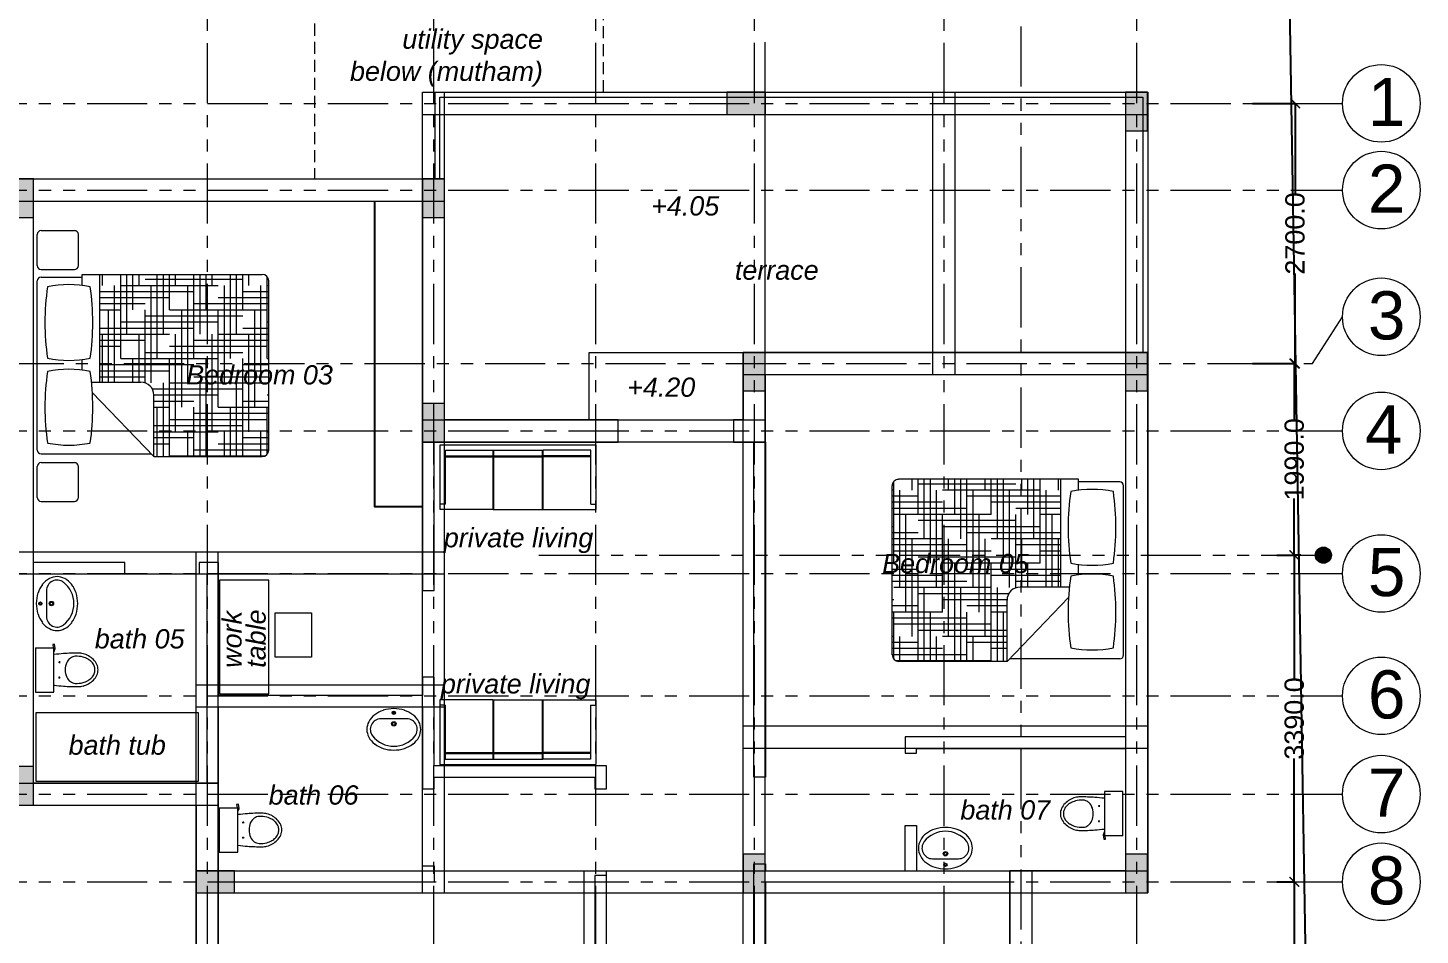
# Model space of a CAD drawing. Header units: millimetres. Extents: x 823088 to 974770, y -118861 to 5314.
# Drawn here: x 905770 to 920227, y -92544 to -83126 of the extents above; entities that cross this region are included whole.
import ezdxf

# ---------------------------------------------------------------- set-up
doc = ezdxf.new("R2010")
doc.units = ezdxf.units.MM
doc.header["$MEASUREMENT"] = 0
doc.linetypes.add('DASHED', pattern=[0.75, 0.5, -0.25])
doc.linetypes.add('PHANTOM', pattern=[2.5, 1.25, -0.25, 0.25, -0.25, 0.25, -0.25])
doc.layers.add('FURNITURE', color=253, linetype='Continuous', lineweight=5)
doc.layers.add('OP-MOB-MOVIL', color=8, linetype='Continuous')
doc.styles.get("Standard").update_dxf_attribs({"font": 'arial.ttf'})
doc.dimstyles.new('bigdim', dxfattribs={"dimtxt": 200, "dimasz": 100, "dimexe": 0.18, "dimexo": 0.0625, "dimgap": 0.09, "dimtad": 0, "dimdec": 1, "dimzin": 0, "dimdsep": 46, "dimtxsty": 'Standard', "dimblk": 'ARCHTICK', "dimblk1": 'ARCHTICK', "dimblk2": 'ARCHTICK', "dimcen": 0.09, "dimadec": 0, "dimazin": 0, "dimtfac": 1, "dimtdec": 1, "dimtofl": 0, "dimtmove": 0, "dimatfit": 3, "dimfxl": 1, "dimtolj": 1, "dimtzin": 0, "dimarcsym": 0})

# ---------------------------------------------------------------- blocks, each defined once
blk = doc.blocks.new('BED 02')
at = {"layer": 'FURNITURE'}
for p, q in [((379042, 22318), (379042, 20563)), ((379083, 22358), (380227, 22358)), ((379614, 21723), (380253, 22385)), ((380253, 22385), (380253, 21749)), ((380253, 22385), (381378, 22385)), ((381445, 22318), (381445, 20563)), ((379605, 21614), (380118, 21614)), ((379693, 21614), (379693, 20495)), ((379693, 21614), (380118, 21614)), ((379693, 21614), (379693, 20495)), ((379509, 21489), (379509, 21379)), ((379509, 20609), (379509, 20495)), ((379083, 20522), (379509, 20522)), ((379509, 20495), (381378, 20495)), ((379693, 20495), (381378, 20495))]:
    blk.add_line(p, q, dxfattribs=at)
at = {"layer": 'FURNITURE', "color": 251, "lineweight": 5, "true_color": 0x636466, "transparency": 33554559}
for p, q in [((380289, 22385), (380289, 21873)), ((380352, 22385), (380352, 21620)), ((380416, 22380), (381405, 22380)), ((380416, 22380), (380416, 21367)), ((380542, 22385), (380542, 22380)), ((380606, 22385), (380606, 22126)), ((380669, 22385), (380669, 21873)), ((380669, 22316), (381445, 22316)), ((380732, 22385), (380732, 21620)), ((380795, 22380), (380795, 21367)), ((380922, 22385), (380922, 22380)), ((380985, 22385), (380985, 22126)), ((381048, 22385), (381048, 21873)), ((381112, 22385), (381112, 21620)), ((381175, 22380), (381175, 21367)), ((381302, 22385), (381302, 22380)), ((381365, 22385), (381365, 22126)), ((381428, 22362), (381428, 21873)), ((380253, 22253), (380416, 22253)), ((380253, 22190), (380669, 22190)), ((380253, 22126), (380922, 22126)), ((380479, 22126), (380479, 21114)), ((380859, 22126), (380859, 21114)), ((380922, 22253), (381445, 22253)), ((381175, 22190), (381445, 22190)), ((381238, 22126), (381238, 21114)), ((381428, 22126), (381445, 22126)), ((380253, 22063), (381175, 22063)), ((380416, 22000), (381428, 22000)), ((380253, 21873), (380416, 21873)), ((380542, 21873), (380542, 20861)), ((380669, 21937), (381445, 21937)), ((380922, 21873), (381445, 21873)), ((380922, 21873), (380922, 20861)), ((381302, 21873), (381302, 20861)), ((380253, 21810), (380669, 21810)), ((380253, 21747), (380922, 21747)), ((381175, 21810), (381445, 21810)), ((381428, 21747), (381445, 21747)), ((379693, 21557), (380163, 21557)), ((379720, 21614), (379720, 21114)), ((379783, 21614), (379783, 20861)), ((379846, 21614), (379846, 20608)), ((380036, 21614), (380036, 21367)), ((380099, 21614), (380099, 21114)), ((380163, 21622), (380163, 20861)), ((380226, 21620), (380226, 20608)), ((380236, 21683), (381175, 21683)), ((380416, 21620), (381428, 21620)), ((380606, 21620), (380606, 20608)), ((380669, 21557), (381445, 21557)), ((380985, 21620), (380985, 20608)), ((381365, 21620), (381365, 20608)), ((379693, 21494), (380416, 21494)), ((379693, 21430), (380669, 21430)), ((380922, 21494), (381445, 21494)), ((381175, 21430), (381445, 21430)), ((379909, 21367), (380922, 21367)), ((379909, 21367), (379909, 20495)), ((380163, 21304), (381175, 21304)), ((380289, 21367), (380289, 20495)), ((380669, 21367), (380669, 20495)), ((381048, 21367), (381048, 20495)), ((381428, 21367), (381445, 21367)), ((381428, 21367), (381428, 20518)), ((379693, 21241), (379909, 21241)), ((379693, 21177), (380163, 21177)), ((379693, 21114), (380416, 21114)), ((379973, 21114), (379973, 20495)), ((380352, 21114), (380352, 20495)), ((380416, 21241), (381428, 21241)), ((380669, 21177), (381445, 21177)), ((380732, 21114), (380732, 20495)), ((380922, 21114), (381445, 21114)), ((381112, 21114), (381112, 20495)), ((379693, 21051), (380669, 21051)), ((379909, 20987), (380922, 20987)), ((381175, 21051), (381445, 21051)), ((381428, 20987), (381445, 20987)), ((379693, 20861), (379909, 20861)), ((380036, 20861), (380036, 20495)), ((380163, 20924), (381175, 20924)), ((380416, 20861), (381428, 20861)), ((380416, 20861), (380416, 20495)), ((380795, 20861), (380795, 20495)), ((381175, 20861), (381175, 20495)), ((379693, 20798), (380163, 20798)), ((379693, 20734), (380416, 20734)), ((380669, 20798), (381445, 20798)), ((380922, 20734), (381445, 20734)), ((379693, 20671), (380669, 20671)), ((379720, 20608), (379720, 20495)), ((379909, 20608), (380922, 20608)), ((380099, 20608), (380099, 20495)), ((380163, 20544), (381175, 20544)), ((380479, 20608), (380479, 20495)), ((380859, 20608), (380859, 20495)), ((381175, 20671), (381445, 20671)), ((381238, 20608), (381238, 20495)), ((381428, 20608), (381445, 20608))]:
    blk.add_line(p, q, dxfattribs=at)
at = {"layer": 'FURNITURE'}
for centre, radius, start, end in [((379083, 22318), 40.5, 90, 180), ((379370, 21168), 1099, 78.373, 101.627), ((381378, 22318), 67.5, 0, 90), ((381728, 21873), 2606, 171.8162, 188.1838), ((377012, 21873), 2606, 351.8162, 8.1838), ((380118, 21749), 135, 270, 0), ((379370, 22578), 1099, 258.373, 281.627), ((381728, 20994), 2606, 171.8162, 188.1838), ((379370, 20289), 1099, 78.373, 101.627), ((377012, 20994), 2606, 351.8162, 8.1838), ((379083, 20563), 40.5, 180, 270), ((379370, 21699), 1099, 258.373, 281.627), ((381378, 20563), 67.5, 270, 0)]:
    blk.add_arc(centre, radius, start, end, dxfattribs=at)
blk = doc.blocks.new('toilet-1')
at = {"color": 0, "linetype": 'ByBlock'}
for p, q in [((-0.23, -0.02), (-0.23, -0.212)), ((0.23, -0.02), (-0.23, -0.02)), ((0.23, -0.02), (0.23, -0.212)), ((-0.23, -0.212), (0.23, -0.212)), ((-0.089, -0.268), (-0.07, -0.268)), ((-0.079, -0.259), (-0.079, -0.278)), ((0.089, -0.268), (0.07, -0.268)), ((0.079, -0.259), (0.079, -0.278)), ((0.192, -0.214), (0.221, -0.225)), ((0.221, -0.225), (0.266, -0.219)), ((0.263, -0.2), (0.23, -0.204)), ((0.266, -0.219), (0.263, -0.2)), ((0, -0.638), (0, -0.638))]:
    blk.add_line(p, q, dxfattribs=at)
for centre, radius, start, end in [((3.527, -0.624), 3.709, 173.6925, 175.1593), ((-3.527, -0.624), 3.709, 4.8413, 6.3171), ((1.737, -0.452), 1.911, 175.7698, 180.3758), ((0.098, -0.45), 0.239, 175.8862, 195.5931), ((-0.041, -0.44), 0.0996, 145.1497, 175.881), ((-0.031, -0.446), 0.111, 113.8997, 145.1485), ((0, -0.517), 0.188, 66.0939, 113.9061), ((0.031, -0.446), 0.111, 34.8515, 66.1003), ((0.041, -0.44), 0.0996, 4.119, 34.8503), ((-0.098, -0.45), 0.239, 344.4069, 4.1138), ((-1.737, -0.452), 1.911, 359.6242, 4.2302), ((0.035, -0.463), 0.209, 180.3747, 194.3375), ((0.055, -0.458), 0.23, 194.3353, 209.622), ((0.065, -0.452), 0.241, 209.6273, 224.5489), ((0.096, -0.45), 0.237, 195.5969, 209.3771), ((0.023, -0.491), 0.153, 209.3871, 226.5438), ((-0.023, -0.491), 0.153, 313.4562, 330.6129), ((-0.065, -0.452), 0.241, 315.4504, 330.372), ((-0.096, -0.45), 0.237, 330.6229, 344.4031), ((-0.055, -0.458), 0.23, 330.3788, 345.6655), ((-0.035, -0.463), 0.209, 345.6614, 359.6243), ((0.018, -0.499), 0.175, 224.552, 245.714), ((0.015, -0.5), 0.142, 226.5501, 246.5527), ((0, -0.538), 0.132, 245.5845, 269.8782), ((0, -0.535), 0.103, 246.5493, 270.0042), ((0, -0.535), 0.103, 269.9958, 293.4507), ((0, -0.538), 0.132, 270.1216, 294.4153), ((-0.015, -0.5), 0.142, 293.4473, 313.4499), ((-0.018, -0.499), 0.175, 294.2865, 315.4485)]:
    blk.add_arc(centre, radius, start, end, dxfattribs=at)
blk = doc.blocks.new('wash-7')
at = {"color": 0, "linetype": 'ByBlock'}
blk.add_line((0.134, -0.105), (-0.134, -0.105), dxfattribs=at)
for centre, radius in [((0, -0.157), 0.023), ((0, -0.042), 0.0169), ((0, -0.157), 0.0155), ((0, -0.042), 0.0094)]:
    blk.add_circle(centre, radius, dxfattribs=at)
for centre, radius, start, end in [((0, -0.363), 0.363, 90, 107.6436), ((0, -0.363), 0.363, 72.3564, 90), ((-0.113, -0.215), 0.167, 151.6558, 180), ((-0.059, -0.244), 0.229, 127.5191, 151.6558), ((-0.134, -0.215), 0.11, 90, 218.2805), ((-0.023, -0.291), 0.287, 107.6436, 127.5191), ((0.023, -0.291), 0.287, 52.4809, 72.3564), ((0.134, -0.215), 0.11, 321.7195, 90), ((0.059, -0.244), 0.229, 28.3442, 52.4809), ((0.113, -0.215), 0.167, 0, 28.3442), ((-0.113, -0.215), 0.167, 180, 208.3442), ((0, -0.109), 0.281, 218.2805, 321.7195), ((0.113, -0.215), 0.167, 331.6558, 0), ((-0.059, -0.186), 0.229, 208.3442, 232.4809), ((-0.023, -0.139), 0.287, 232.4809, 252.3564), ((0, -0.067), 0.363, 252.3564, 270), ((0, -0.067), 0.363, 270, 287.6436), ((0.023, -0.139), 0.287, 287.6436, 307.5191), ((0.059, -0.186), 0.229, 307.5191, 331.6558)]:
    blk.add_arc(centre, radius, start, end, dxfattribs=at)
blk = doc.blocks.new('sofa')
at = {"layer": 'FURNITURE', "color": 251, "true_color": 0x636466}
for p, q in [((391952, 27667), (393573, 27667)), ((391952, 27463), (391952, 27667)), ((393573, 26996), (393573, 27667)), ((392008, 27611), (392504, 27611)), ((392008, 27052), (392008, 27611)), ((392008, 27555), (392504, 27555)), ((392008, 27542), (392504, 27542)), ((392504, 26996), (392504, 27611)), ((392504, 27611), (392511, 27611)), ((392511, 26996), (392511, 27611)), ((392511, 27611), (393014, 27611)), ((392511, 27555), (393014, 27555)), ((392511, 27542), (393014, 27542)), ((393014, 26996), (393014, 27611)), ((393014, 27611), (393021, 27611)), ((393021, 26996), (393021, 27611)), ((393517, 27611), (393021, 27611)), ((393517, 27555), (393021, 27555)), ((393517, 27542), (393021, 27542)), ((393517, 27052), (393517, 27611)), ((391952, 26996), (391952, 27462)), ((392008, 27052), (391952, 27052)), ((393517, 27052), (393573, 27052)), ((392504, 26996), (391952, 26996)), ((392504, 26996), (392511, 26996)), ((392511, 26996), (393014, 26996)), ((393014, 26996), (393021, 26996)), ((393021, 26996), (393573, 26996))]:
    blk.add_line(p, q, dxfattribs=at)
blk = doc.blocks.new('MAT-P01')
for p, q in [((-0.021, 0.816), (-0.021, 0.56)), ((0.009, 0.846), (0.247, 0.846)), ((0.277, 0.816), (0.277, 0.56)), ((0.344, 0.816), (0.344, -0.032)), ((0.374, 0.846), (1.674, 0.846)), ((1.704, 0.816), (1.704, 0.5)), ((1.762, 0.816), (1.762, 0.56)), ((1.792, 0.846), (2.031, 0.846)), ((2.061, 0.816), (2.061, 0.56)), ((0.009, 0.53), (0.247, 0.53)), ((0.895, 0.429), (0.895, 0.049)), ((0.988, 0.5), (1.069, 0.5)), ((1.639, 0.5), (1.724, 0.5)), ((1.724, 0.5), (1.724, -0.884)), ((1.792, 0.53), (2.031, 0.53)), ((0.815, 0.423), (0.324, -0.051)), ((0.895, 0.364), (1.724, 0.364)), ((0.895, 0.364), (0.895, 0.049)), ((0.895, 0.364), (1.724, 0.364)), ((1.724, 0.364), (1.724, -0.884)), ((0.324, -0.051), (0.795, -0.051)), ((0.324, -0.051), (0.324, -0.884)), ((0.374, -0.934), (1.674, -0.934))]:
    blk.add_line(p, q)
for centre, radius, start, end in [((0.009, 0.816), 0.03, 90, 180), ((0.247, 0.816), 0.03, 0, 90), ((0.374, 0.816), 0.03, 90, 180), ((1.225, 0.603), 0.814, 168.373, 191.627), ((0.703, -1.144), 1.931, 81.8162, 98.1838), ((0.181, 0.603), 0.814, 348.373, 11.627), ((1.877, 0.603), 0.814, 168.373, 191.627), ((1.354, -1.144), 1.931, 81.8162, 98.1838), ((0.832, 0.603), 0.814, 348.373, 11.627), ((1.674, 0.816), 0.03, 0, 90), ((1.792, 0.816), 0.03, 90, 180), ((2.031, 0.816), 0.03, 0, 90), ((0.009, 0.56), 0.03, 180, 270), ((0.247, 0.56), 0.03, 270, 0), ((1.792, 0.56), 0.03, 180, 270), ((2.031, 0.56), 0.03, 270, 0), ((0.703, 2.35), 1.931, 261.8162, 278.1838), ((1.354, 2.35), 1.931, 261.8162, 278.1838), ((0.795, 0.049), 0.1, 270, 0), ((0.374, -0.884), 0.05, 180, 270), ((1.674, -0.884), 0.05, 270, 0)]:
    blk.add_arc(centre, radius, start, end)
at = {"layer": 'FURNITURE', "color": 251, "lineweight": 5, "true_color": 0x636466, "transparency": 33554559}
for p, q in [((0.895, 0.344), (1.265, 0.344)), ((0.937, 0.364), (0.937, 0.016)), ((0.984, 0.364), (0.984, -0.171)), ((1.031, 0.364), (1.031, -0.359)), ((1.172, 0.364), (1.172, 0.204)), ((1.219, 0.364), (1.219, 0.016)), ((1.265, 0.364), (1.265, -0.171)), ((1.312, 0.364), (1.312, -0.359)), ((1.453, 0.364), (1.453, 0.204)), ((1.5, 0.364), (1.5, 0.016)), ((1.547, 0.364), (1.547, -0.171)), ((1.594, 0.364), (1.594, -0.359)), ((1.64, 0.344), (1.724, 0.344)), ((0.895, 0.298), (1.453, 0.298)), ((0.895, 0.251), (1.64, 0.251)), ((0.895, 0.11), (1.078, 0.11)), ((1.078, 0.204), (1.078, -0.546)), ((1.078, 0.204), (1.724, 0.204)), ((1.265, 0.157), (1.724, 0.157)), ((1.359, 0.204), (1.359, -0.546)), ((1.453, 0.11), (1.724, 0.11)), ((1.64, 0.204), (1.64, -0.546)), ((0.889, 0.016), (1.453, 0.016)), ((0.895, 0.063), (1.265, 0.063)), ((1.125, 0.016), (1.125, -0.734)), ((1.406, 0.016), (1.406, -0.734)), ((1.64, 0.063), (1.724, 0.063)), ((1.687, 0.016), (1.687, -0.734)), ((0.324, -0.077), (0.703, -0.077)), ((0.422, -0.051), (0.422, -0.171)), ((0.469, -0.051), (0.469, -0.359)), ((0.515, -0.051), (0.515, -0.546)), ((0.562, -0.051), (0.562, -0.734)), ((0.703, -0.051), (0.703, -0.171)), ((0.75, -0.051), (0.75, -0.359)), ((0.797, -0.051), (0.797, -0.546)), ((0.844, -0.038), (0.844, -0.734)), ((0.89, -0.031), (1.64, -0.031)), ((1.078, -0.077), (1.724, -0.077)), ((0.324, -0.124), (0.89, -0.124)), ((0.328, -0.171), (0.328, -0.904)), ((0.328, -0.171), (1.078, -0.171)), ((0.609, -0.171), (0.609, -0.921)), ((0.89, -0.171), (0.89, -0.921)), ((1.172, -0.171), (1.172, -0.921)), ((1.265, -0.124), (1.724, -0.124)), ((1.453, -0.171), (1.453, -0.921)), ((1.453, -0.171), (1.724, -0.171)), ((0.324, -0.265), (0.328, -0.265)), ((0.324, -0.312), (0.515, -0.312)), ((0.515, -0.218), (1.265, -0.218)), ((0.703, -0.265), (1.453, -0.265)), ((0.89, -0.312), (1.64, -0.312)), ((1.64, -0.218), (1.724, -0.218)), ((0.324, -0.359), (0.703, -0.359)), ((0.324, -0.406), (0.89, -0.406)), ((0.375, -0.359), (0.375, -0.934)), ((0.656, -0.359), (0.656, -0.934)), ((0.937, -0.359), (0.937, -0.934)), ((1.078, -0.359), (1.724, -0.359)), ((1.219, -0.359), (1.219, -0.934)), ((1.265, -0.406), (1.724, -0.406)), ((1.5, -0.359), (1.5, -0.934)), ((0.328, -0.452), (1.078, -0.452)), ((0.515, -0.499), (1.265, -0.499)), ((1.453, -0.452), (1.724, -0.452)), ((1.64, -0.499), (1.724, -0.499)), ((0.324, -0.546), (0.328, -0.546)), ((0.324, -0.593), (0.515, -0.593)), ((0.324, -0.64), (0.703, -0.64)), ((0.422, -0.546), (0.422, -0.934)), ((0.703, -0.546), (0.703, -0.934)), ((0.703, -0.546), (1.453, -0.546)), ((0.89, -0.593), (1.64, -0.593)), ((0.984, -0.546), (0.984, -0.934)), ((1.078, -0.64), (1.724, -0.64)), ((1.265, -0.546), (1.265, -0.934)), ((1.547, -0.546), (1.547, -0.934)), ((0.324, -0.687), (0.89, -0.687)), ((0.328, -0.734), (1.078, -0.734)), ((0.469, -0.734), (0.469, -0.934)), ((0.75, -0.734), (0.75, -0.934)), ((1.031, -0.734), (1.031, -0.934)), ((1.265, -0.687), (1.724, -0.687)), ((1.312, -0.734), (1.312, -0.934)), ((1.453, -0.734), (1.724, -0.734)), ((1.594, -0.734), (1.594, -0.934)), ((0.324, -0.827), (0.328, -0.827)), ((0.515, -0.781), (1.265, -0.781)), ((0.703, -0.827), (1.453, -0.827)), ((1.64, -0.781), (1.724, -0.781)), ((0.324, -0.874), (0.515, -0.874)), ((0.341, -0.921), (0.703, -0.921)), ((0.515, -0.921), (0.515, -0.934)), ((0.797, -0.921), (0.797, -0.934)), ((0.89, -0.874), (1.64, -0.874)), ((1.078, -0.921), (1.078, -0.934)), ((1.078, -0.921), (1.707, -0.921)), ((1.359, -0.921), (1.359, -0.934)), ((1.64, -0.921), (1.64, -0.934))]:
    blk.add_line(p, q, dxfattribs=at)
blk = doc.blocks.new('RTRTYRTY')
at = {"color": 1, "lineweight": 13}
blk.add_line((911898, -44242), (913098, -44242), dxfattribs=at)
at = {"color": 1, "lineweight": 25}
blk.add_lwpolyline([(918747, -32473), (919274, -64193), (904674, -64193), (901237, -33109)], close=True, dxfattribs=at)
at = {"color": 1, "linetype": 'DASHED', "lineweight": 5, "ltscale": 250}
blk.add_lwpolyline([(911748, -40842), (911748, -39942), (908748, -39942), (908748, -41742)], dxfattribs=at)
at = {"color": 1, "lineweight": 13}
for points in [[(909998, -41742), (909998, -40842), (917398, -40842), (917398, -43542)], [(910048, -41742), (910048, -40892), (917348, -40892), (917348, -43542)], [(911598, -44242), (911598, -43542), (913198, -43542)], [(909868, -44472), (909868, -46012), (909988, -46012), (909988, -44472)], [(913428, -44472), (913428, -47952), (913308, -47952), (913308, -44472)], [(905828, -45842), (906778, -45842), (906778, -45722), (905828, -45722)], [(907748, -48012), (907748, -47222), (909868, -47222), (909868, -48072), (909988, -48072), (909988, -47952), (911658, -47952), (911658, -48072), (911778, -48072), (911778, -47832), (909988, -47832), (909988, -46912), (909868, -46912), (909868, -47102), (907748, -47102), (907748, -45722), (907548, -45722), (907548, -45842), (907628, -45842), (907628, -48012)], [(917168, -47532), (914998, -47532), (914878, -47532), (914878, -47702), (914998, -47702), (914998, -47652), (917168, -47652)], [(915968, -49042), (913428, -49042), (913428, -51322), (913308, -51322), (913308, -49072), (913308, -48852), (913428, -48852), (913428, -48922), (914878, -48922), (914878, -48452), (914998, -48452), (914998, -48922), (915968, -48922)], [(907748, -48922), (909868, -48922), (909868, -48872), (909988, -48872), (909988, -49042), (907748, -49042)], [(908578, -52472), (911778, -52472), (911778, -48972), (911658, -48972), (911658, -52352), (908578, -52352)]]:
    blk.add_lwpolyline(points, dxfattribs=at)
at = {"color": 1, "lineweight": 20}
for points in [[(908578, -52242), (907748, -52242), (907748, -48012), (905828, -48012), (905828, -41972), (909868, -41972), (909868, -44472), (911898, -44472), (911898, -44242), (910098, -44242), (910098, -41742), (905598, -41742), (905598, -48242), (907518, -48242), (907518, -52472), (908578, -52472)], [(916198, -52472), (916198, -52242), (916198, -52242), (916198, -49152), (917398, -49152), (917398, -43542), (913198, -43542), (913198, -44242), (913098, -44242), (913098, -44472), (913428, -44472), (913428, -43772), (917168, -43772), (917168, -48922), (915968, -48922), (915968, -52472)]]:
    blk.add_lwpolyline(points, close=True, dxfattribs=at)
at = {"color": 1, "lineweight": 5}
for points in [[(908271, -47087), (908271, -45907), (907760, -45907), (907760, -47087)], [(908339, -46245), (908716, -46245), (908716, -46707), (908339, -46707)]]:
    blk.add_lwpolyline(points, close=True, dxfattribs=at)
at = {"color": 1, "lineweight": 13}
blk.add_lwpolyline([(905855, -47279), (907538, -47279), (907538, -47996), (905855, -47996)], close=True, dxfattribs=at)
at = {"layer": 'OP-MOB-MOVIL', "color": 1, "ltscale": 2, "transparency": 33554495}
blk.add_lwpolyline([(909368, -41972), (909368, -45142), (909868, -45142)], dxfattribs=at)
at = {"color": 1, "lineweight": 5}
blk.add_blockref('sofa', (518099, -72169), dxfattribs=at)
at = {"color": 1, "lineweight": 30, "rotation": 180}
blk.add_blockref('BED 02', (1296190, -24364), dxfattribs=at)
at = {"color": 1, "lineweight": 5, "xscale": -1, "rotation": 180}
blk.add_blockref('sofa', (518095, -20152), dxfattribs=at)
at = {"layer": 'FURNITURE', "color": 1}
for name, p, xscale, yscale, zscale, rotation in [('MAT-P01', (907010, -45060), 1350, 1350, 1350, 90), ('wash-7', (905858, -46149), 1000, 1000, 1000, 90), ('toilet-1', (905829, -46837), 1000, 1000, 1000, 89.99999999999999), ('toilet-1', (917161, -48330), 1000, 1000, 1000, 270), ('toilet-1', (907738, -48499), 1000, 1000, 1000, 89.99999999999999), ('wash-7', (915298, -48903), 1000, 1000, 1000, 180)]:
    blk.add_blockref(name, p, dxfattribs=dict(at, xscale=xscale, yscale=yscale, zscale=zscale, rotation=rotation))
at = {"layer": 'FURNITURE', "color": 1, "xscale": 1000, "yscale": 1000, "zscale": 1000}
blk.add_blockref('wash-7', (909570, -47240), dxfattribs=at)
at = {"color": 1, "lineweight": 30, "char_height": 200}
for s, width, insert, attachment_point in [('{\\fArial|b0|i1|c0|p34;\\C6;utility space below (mutham)}', 2201.8, (911118, -40190), 3), ('{\\fArial|b0|i1|c0|p34;\\C6;+4.05}', 1658.96, (912242, -41921), 1), ('{\\fArial|b0|i1|c0|p34;\\C6;terrace}', 2201.8, (913981, -42588), 3), ('{\\fArial|b0|i1|c0|p34;\\C6;Bedroom 03}', 1504.27, (907415, -43675), 1), ('{\\fArial|b0|i1|c0|p34;\\C6;+4.20}', 1658.96, (911993, -43803), 1), ('{\\fArial|b0|i1|c0|p34;\\C6;private living}', 1719.08, (910089, -45365), 1), ('{\\fArial|b0|i1|c0|p34;\\C6;Bedroom 05}', 2201.8, (916163, -45633), 3), ('{\\fArial|b0|i1|c0|p34;\\C6;bath 05}', 1658.96, (906465, -46415), 1), ('{\\fArial|b0|i1|c0|p34;\\C6;private living}', 1719.08, (910059, -46882), 1), ('{\\fArial|b0|i1|c0|p34;\\C6;bath tub}', 1658.96, (906193, -47518), 1), ('{\\fArial|b0|i1|c0|p34;\\C6;bath 06}', 1658.96, (908271, -48036), 1), ('{\\fArial|b0|i1|c0|p34;\\C6;bath 07}', 969.22, (915453, -48191), 1)]:
    blk.add_mtext_dynamic_manual_height_columns(s, width=width, gutter_width=1, heights=[0], dxfattribs=dict(at, insert=insert, attachment_point=attachment_point))
at = {"color": 1, "lineweight": 30, "insert": (907789, -46816), "char_height": 200, "attachment_point": 1, "rotation": 90}
blk.add_mtext_dynamic_manual_height_columns('\\pxsm0.75;{\\fArial|b0|i1|c0|p34;\\C6;work table}', width=1002.55, gutter_width=1, heights=[0], dxfattribs=at)
blk = doc.blocks.new('sdasdas')
at = {"lineweight": 9, "transparency": 33554505}
h = blk.add_hatch(color=3, dxfattribs=at)
h.dxf.hatch_style = 1
h.paths.add_polyline_path([(485403, 21983), (485173, 21983), (485173, 21583), (485403, 21583)])
at = {"color": 3, "lineweight": 9}
blk.add_lwpolyline([(485403, 21983), (485173, 21983), (485173, 21583), (485403, 21583)], close=True, dxfattribs=at)
blk = doc.blocks.new('bvvbbbbvbvbvb')
at = {"color": 6, "lineweight": 30}
for p, rotation in [((453968, 516574), 270), ((961123, 45074), 180), ((492023, -462082), 90), ((449288, 505174), 270), ((497703, -465402), 90), ((500304, -465402), 90), ((496704, -469672), 90)]:
    blk.add_blockref('sdasdas', p, dxfattribs=dict(at, rotation=rotation))
for p in [(-5483, 9418), (-17052, 8518), (-12783, 8518), (-9453, 6718), (-5483, 6718), (-12783, 6188), (-17052, 2418), (-5483, 1508), (-14303, -6082), (-5483, -6082), (-14303, -11582), (-10453, -11582), (-5483, -11582)]:
    blk.add_blockref('sdasdas', p, dxfattribs=at)
blk = doc.blocks.new('_ArchTick')
at = {"color": 0, "linetype": 'ByBlock', "lineweight": 9, "const_width": 0.15}
blk.add_lwpolyline([(-0.5, -0.5), (0.5, 0.5)], dxfattribs=at)
blk = doc.blocks.new('*D144')
at = {"color": 0, "lineweight": -2, "transparency": 16777216}
for p, q in [((918487, -83910), (918928, -83910)), ((918928, -83910), (918928, -84844)), ((918928, -86610), (918928, -85677)), ((918487, -86610), (918928, -86610))]:
    blk.add_line(p, q, dxfattribs=at)
at = {"layer": 'Defpoints', "color": 0, "lineweight": 9, "transparency": 16777216}
for p in [(918487, -83910), (918487, -86610), (918928, -86610)]:
    blk.add_point(p, dxfattribs=at)
at = {"color": 0, "lineweight": -2, "transparency": 16777216, "xscale": 100, "yscale": 100, "zscale": 100}
for p, rotation in [((918928, -83910), 90), ((918928, -86610), 270)]:
    blk.add_blockref('_ArchTick', p, dxfattribs=dict(at, rotation=rotation))
at = {"color": 0, "lineweight": 9, "transparency": 16777216, "insert": (918928, -85260), "char_height": 200, "attachment_point": 5, "rotation": 90}
blk.add_mtext('\\A1;2700.0', dxfattribs=at)
blk = doc.blocks.new('*D145')
at = {"color": 0, "lineweight": -2, "transparency": 16777216}
for p, q in [((918707, -86610), (918920, -86610)), ((918920, -86610), (918920, -87200)), ((918920, -88600), (918920, -88011)), ((918987, -88600), (918920, -88600))]:
    blk.add_line(p, q, dxfattribs=at)
at = {"layer": 'Defpoints', "color": 0, "lineweight": 9, "transparency": 16777216}
for p in [(918707, -86610), (918920, -88600), (918987, -88600)]:
    blk.add_point(p, dxfattribs=at)
at = {"color": 0, "lineweight": -2, "transparency": 16777216, "xscale": 100, "yscale": 100, "zscale": 100}
for p, rotation in [((918920, -86610), 90), ((918920, -88600), 270)]:
    blk.add_blockref('_ArchTick', p, dxfattribs=dict(at, rotation=rotation))
at = {"color": 0, "lineweight": 9, "transparency": 16777216, "insert": (918920, -87605), "char_height": 200, "attachment_point": 5, "rotation": 90}
blk.add_mtext('\\A1;1990.0', dxfattribs=at)
blk = doc.blocks.new('*D146')
at = {"color": 0, "lineweight": -2, "transparency": 16777216}
for p, q in [((918740, -88600), (918920, -88600)), ((918920, -88600), (918920, -89880)), ((918920, -91990), (918920, -90710)), ((918740, -91990), (918920, -91990))]:
    blk.add_line(p, q, dxfattribs=at)
at = {"layer": 'Defpoints', "color": 0, "lineweight": 9, "transparency": 16777216}
for p in [(918740, -88600), (918740, -91990), (918920, -91990)]:
    blk.add_point(p, dxfattribs=at)
at = {"color": 0, "lineweight": -2, "transparency": 16777216, "xscale": 100, "yscale": 100, "zscale": 100}
for p, rotation in [((918920, -88600), 90), ((918920, -91990), 270)]:
    blk.add_blockref('_ArchTick', p, dxfattribs=dict(at, rotation=rotation))
at = {"color": 0, "lineweight": 9, "transparency": 16777216, "insert": (918920, -90295), "char_height": 200, "attachment_point": 5, "rotation": 90}
blk.add_mtext('\\A1;3390.0', dxfattribs=at)
blk = doc.blocks.new('*D117')
at = {"color": 0, "lineweight": -2, "transparency": 16777216}
for p, q in [((918740, -91990), (918920, -91990)), ((918920, -91990), (918920, -93235)), ((918920, -95310), (918920, -94065)), ((918740, -95310), (918920, -95310))]:
    blk.add_line(p, q, dxfattribs=at)
at = {"layer": 'Defpoints', "color": 0, "lineweight": 9, "transparency": 16777216}
for p in [(918740, -91990), (918740, -95310), (918920, -95310)]:
    blk.add_point(p, dxfattribs=at)
at = {"color": 0, "lineweight": -2, "transparency": 16777216, "xscale": 100, "yscale": 100, "zscale": 100}
for p, rotation in [((918920, -91990), 90), ((918920, -95310), 270)]:
    blk.add_blockref('_ArchTick', p, dxfattribs=dict(at, rotation=rotation))
at = {"color": 0, "lineweight": 9, "transparency": 16777216, "insert": (918920, -93650), "char_height": 200, "attachment_point": 5, "rotation": 90}
blk.add_mtext('\\A1;3320.0', dxfattribs=at)

msp = doc.modelspace()

# ---------------------------------------------------------------- hatches: boundary and pattern name
at = {"lineweight": 9}
h = msp.add_hatch(color=8, dxfattribs=at)
h.dxf.hatch_style = 1
h.paths.add_polyline_path([(919306.05, -88600.11, 1), (919138.57, -88600.11, 1)])

# ---------------------------------------------------------------- linework, layer by layer
at = {"color": 8, "linetype": 'PHANTOM', "lineweight": 9, "ltscale": 500}
for p, q in [((907632.51, -82033.52), (907632.51, -107245.02)), ((909982.51, -82033.52), (909982.51, -107245.02)), ((911662.53, -82033.45), (911662.53, -107244.95)), ((913312.53, -82033.45), (913312.53, -107244.95)), ((915282.53, -82033.45), (915282.53, -107244.95)), ((917282.53, -82033.45), (917282.53, -107244.95)), ((916082.53, -96235.96), (916082.53, -82434.44)), ((903885.29, -83910.11), (919420.79, -83910.11)), ((903885.47, -84810.11), (919420.97, -84810.11)), ((904267.29, -86610.11), (919109.79, -86610.11)), ((903885.29, -87310.11), (919420.79, -87310.11)), ((911075.79, -88600.11), (919138.57, -88600.11)), ((903885.29, -88790.11), (919420.79, -88790.11)), ((903885.29, -90060.11), (919420.79, -90060.11)), ((903885.29, -91080.11), (919420.79, -91080.11)), ((903885.29, -91990.11), (919420.79, -91990.11))]:
    msp.add_line(p, q, dxfattribs=at)
at = {"color": 6, "lineweight": 9}
for p, q in [((913427.53, -92105.11), (913427.53, -83275.12)), ((909867.53, -92105.11), (909867.53, -83795.11)), ((909867.53, -83795.11), (917397.53, -83795.11)), ((910097.53, -92105.11), (910097.53, -83795.11)), ((915167.53, -86725.11), (915167.53, -83795.11)), ((915397.53, -86725.11), (915397.53, -83795.11)), ((917167.53, -83795.11), (917167.53, -92105.11)), ((917397.53, -83795.11), (917397.53, -92105.11)), ((909867.53, -84025.11), (917397.53, -84025.11)), ((905597.53, -84695.11), (910097.53, -84695.11)), ((905827.53, -91195.11), (905827.53, -84695.11)), ((905597.53, -84925.11), (910097.53, -84925.11)), ((913197.53, -86495.11), (917397.53, -86495.11)), ((913197.53, -92105.11), (913197.53, -86495.11)), ((913197.53, -86725.11), (917397.53, -86725.11)), ((909867.53, -87195.11), (913427.43, -87195.03)), ((909867.54, -87425.11), (913427.43, -87425.03)), ((905597.53, -88565.11), (910097.53, -88565.11)), ((907517.53, -95425.11), (907517.53, -88565.11)), ((907747.53, -95425.11), (907747.53, -88565.11)), ((905597.53, -88795.11), (910097.53, -88795.11)), ((907517.53, -89945.11), (910097.53, -89945.11)), ((907517.53, -90175.11), (910103.49, -90175.11)), ((917397.53, -90375.11), (913197.53, -90375.11)), ((917397.53, -90605.11), (913197.53, -90605.11)), ((905597.53, -90965.11), (907747.53, -90965.11)), ((905597.53, -91195.11), (907747.53, -91195.11)), ((913197.35, -95195.11), (913197.53, -91705.11)), ((913427.35, -95195.12), (913427.53, -91705.12)), ((907517.53, -91875.11), (917397.53, -91875.11)), ((911547.53, -95425.11), (911547.53, -91875.11)), ((911777.53, -95425.11), (911777.53, -91875.11)), ((915967.53, -95425.11), (915967.53, -91875.11)), ((916197.53, -95425.11), (916197.53, -91875.11)), ((907517.53, -92105.11), (917397.53, -92105.11))]:
    msp.add_line(p, q, dxfattribs=at)
at = {"color": 8, "lineweight": 9}
msp.add_line((919109.79, -86610.11), (919420.79, -86125.61), dxfattribs=at)
at = {"color": 3, "lineweight": 9}
for centre in [(919823.7, -83910.11), (919823.88, -84810.11), (919823.7, -86125.61), (919823.7, -87310.11), (919823.7, -88790.11), (919823.7, -90060.11), (919823.7, -91080.11), (919823.7, -91990.11)]:
    msp.add_circle(centre, 402.91, dxfattribs=at)
at = {"color": 8, "lineweight": 9}
msp.add_circle((919222.31, -88600.11), 83.74, dxfattribs=at)

# ---------------------------------------------------------------- block references
at = {"color": 6, "lineweight": 9}
msp.add_blockref('RTRTYRTY', (0, -42953.19), dxfattribs=at)
at = {"color": 6, "lineweight": -3}
msp.add_blockref('bvvbbbbvbvbvb', (437477.03, -115196.18), dxfattribs=at)

# ---------------------------------------------------------------- texts
at = {"color": 8, "lineweight": 9, "char_height": 500, "attachment_point": 1}
for s, insert in [('{\\C256;1}', (919684.89, -83645.07)), ('{\\C256;2}', (919685.07, -84545.07)), ('{\\C256;3}', (919684.89, -85860.57)), ('{\\C256;4}', (919654.39, -87045.07)), ('{\\C256;5}', (919684.89, -88525.07)), ('{\\C256;6}', (919684.89, -89795.07)), ('{\\C256;7}', (919684.89, -90815.07)), ('{\\C256;8}', (919684.89, -91725.07))]:
    msp.add_mtext_dynamic_manual_height_columns(s, width=2891.5, gutter_width=1, heights=[0], dxfattribs=dict(at, insert=insert))

# ---------------------------------------------------------------- dimensions: what is measured, and where the dimension line sits
at = {"color": 8, "lineweight": 9}
for base, p1, p2, picture, middle in [((918927.53, -86610.11), (918486.7, -83910.11), (918486.7, -86610.11), '*D144', (918927.53, -85260.11)), ((918919.91, -88600.11), (918707.24, -86610.11), (918987.16, -88600.11), '*D145', (918919.91, -87605.11)), ((918919.73, -91990.11), (918739.88, -88600.11), (918739.88, -91990.11), '*D146', (918919.73, -90295.11)), ((918919.91, -95310.11), (918739.88, -91990.11), (918739.88, -95310.11), '*D117', (918919.91, -93650.11))]:
    dim = msp.add_linear_dim(base=base, p1=p1, p2=p2, angle=90, dimstyle='bigdim', dxfattribs=at)
    dim.commit()
    dim.dimension.update_dxf_attribs({"geometry": picture, "text_midpoint": middle})

doc.saveas('drawing.dxf')
